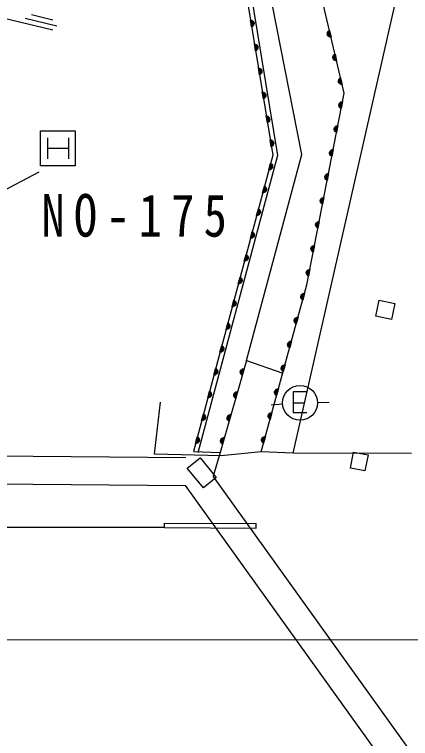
# Model space of a CAD drawing. Units: millimetres, scale not verified. Extents: x 40000 to 680000, y 20000 to 380000.
# Drawn here: x 528630 to 545680, y 279080 to 310218 of the extents above; entities that cross this region are included whole.
import ezdxf

# ---------------------------------------------------------------- set-up
doc = ezdxf.new("R2010")
doc.units = ezdxf.units.MM
doc.header["$LTSCALE"] = 1000
doc.layers.add('M-BGD', color=7, linetype='Continuous', lineweight=25)
doc.styles.add('ＭＳ ゴシック', font='')
doc.styles.get('ＭＳ ゴシック').set_extended_font_data('MS Gothic')

msp = doc.modelspace()

# ---------------------------------------------------------------- linework, layer by layer
at = {"layer": 'M-BGD'}
for p, q in [((529361, 310212), (530287, 309990)), ((530452, 309720), (529091, 310047)), ((538856, 309699), (538811, 309971)), ((538830, 309968), (538873, 309707)), ((538889, 309716), (538848, 309965)), ((538869, 309950), (538904, 309737)), ((538919, 309758), (538890, 309935)), ((538912, 309909), (538932, 309790)), ((542132, 309301), (542105, 309418)), ((542115, 309451), (542157, 309276)), ((542178, 309263), (542129, 309473)), ((542142, 309495), (542200, 309249)), ((542219, 309248), (542158, 309505)), ((542175, 309515), (542238, 309246)), ((539025, 308668), (538980, 308941)), ((538999, 308938), (539042, 308677)), ((539059, 308686), (539018, 308935)), ((539038, 308920), (539073, 308707)), ((539088, 308727), (539059, 308905)), ((539082, 308878), (539101, 308760)), ((542372, 308283), (542344, 308400)), ((542355, 308433), (542396, 308258)), ((542418, 308245), (542368, 308455)), ((542382, 308477), (542439, 308231)), ((542458, 308230), (542398, 308487)), ((542414, 308497), (542477, 308228)), ((539194, 307638), (539150, 307910)), ((539168, 307907), (539211, 307647)), ((539228, 307656), (539187, 307904)), ((539208, 307890), (539243, 307676)), ((539258, 307697), (539228, 307875)), ((539251, 307848), (539270, 307730)), ((542611, 307265), (542584, 307382)), ((542594, 307415), (542636, 307240)), ((542657, 307227), (542608, 307437)), ((542621, 307459), (542679, 307213)), ((542698, 307212), (542637, 307469)), ((542653, 307479), (542717, 307210)), ((539364, 306608), (539319, 306880)), ((539338, 306877), (539380, 306617)), ((539397, 306625), (539356, 306874)), ((539377, 306859), (539412, 306646)), ((539427, 306667), (539398, 306844)), ((539420, 306818), (539440, 306699)), ((542605, 306286), (542628, 306404)), ((542651, 306430), (542617, 306253)), ((542631, 306232), (542672, 306444)), ((542693, 306458), (542645, 306211)), ((542662, 306202), (542712, 306461)), ((542731, 306463), (542678, 306192)), ((539533, 305578), (539488, 305850)), ((539507, 305847), (539550, 305586)), ((539566, 305595), (539526, 305844)), ((539546, 305829), (539581, 305616)), ((539596, 305637), (539567, 305814)), ((539590, 305788), (539609, 305669)), ((542405, 305255), (542428, 305373)), ((542451, 305399), (542417, 305222)), ((542431, 305201), (542472, 305413)), ((542493, 305428), (542445, 305180)), ((542462, 305171), (542512, 305430)), ((542531, 305433), (542478, 305162)), ((530049, 304915), (530049, 304015)), ((530949, 304915), (530949, 304015)), ((539702, 304547), (539657, 304820)), ((539676, 304817), (539719, 304556)), ((539736, 304565), (539695, 304814)), ((539715, 304799), (539750, 304586)), ((539765, 304606), (539736, 304784)), ((539759, 304757), (539778, 304639)), ((530049, 304465), (530949, 304465)), ((542205, 304225), (542228, 304343)), ((542251, 304369), (542217, 304192)), ((542231, 304171), (542272, 304383)), ((542293, 304397), (542245, 304150)), ((542262, 304140), (542312, 304400)), ((542331, 304402), (542278, 304131)), ((539597, 303537), (539668, 303804)), ((539684, 303794), (539616, 303539)), ((539635, 303540), (539700, 303783)), ((539713, 303761), (539657, 303552)), ((539679, 303565), (539725, 303739)), ((539735, 303705), (539704, 303589)), ((507108, 291652), (529692, 303448)), ((542005, 303194), (542028, 303312)), ((542051, 303338), (542017, 303161)), ((542031, 303140), (542072, 303352)), ((542093, 303367), (542045, 303119)), ((542062, 303110), (542112, 303369)), ((542131, 303371), (542078, 303101)), ((539334, 302557), (539406, 302824)), ((539421, 302813), (539353, 302558)), ((539372, 302559), (539437, 302803)), ((539450, 302781), (539394, 302572)), ((539416, 302585), (539463, 302759)), ((539472, 302725), (539441, 302609)), ((541805, 302164), (541827, 302282)), ((541851, 302308), (541817, 302131)), ((541831, 302110), (541872, 302322)), ((541893, 302336), (541845, 302089)), ((541862, 302079), (541912, 302338)), ((541931, 302341), (541878, 302070)), ((539071, 301577), (539143, 301844)), ((539159, 301833), (539090, 301578)), ((539109, 301579), (539174, 301823)), ((539187, 301801), (539131, 301592)), ((539153, 301605), (539200, 301779)), ((539210, 301745), (539178, 301629)), ((541605, 301133), (541627, 301251)), ((541651, 301277), (541617, 301100)), ((541631, 301079), (541672, 301291)), ((541693, 301305), (541645, 301058)), ((541662, 301049), (541712, 301308)), ((541731, 301310), (541678, 301039)), ((538809, 300597), (538880, 300864)), ((538896, 300853), (538828, 300598)), ((538847, 300599), (538912, 300843)), ((538924, 300821), (538869, 300612)), ((538891, 300625), (538937, 300799)), ((538947, 300765), (538916, 300649)), ((541405, 300103), (541427, 300220)), ((541451, 300246), (541417, 300070)), ((541431, 300049), (541472, 300261)), ((541493, 300275), (541445, 300028)), ((541462, 300018), (541512, 300277)), ((541531, 300280), (541478, 300009)), ((538546, 299617), (538617, 299883)), ((538633, 299873), (538565, 299618)), ((538584, 299619), (538649, 299862)), ((538662, 299840), (538606, 299632)), ((538628, 299645), (538674, 299818)), ((538684, 299785), (538653, 299669)), ((541293, 299244), (541245, 298997)), ((541261, 298988), (541312, 299247)), ((541331, 299249), (541278, 298978)), ((541205, 299072), (541227, 299190)), ((541251, 299216), (541216, 299039)), ((541231, 299018), (541272, 299230)), ((538283, 298637), (538355, 298903)), ((538370, 298893), (538302, 298638)), ((538321, 298639), (538386, 298882)), ((538399, 298860), (538343, 298652)), ((538365, 298664), (538412, 298838)), ((538421, 298805), (538390, 298689)), ((540961, 298053), (540993, 298168)), ((541018, 298193), (540971, 298019)), ((540983, 297997), (541040, 298205)), ((541063, 298218), (540996, 297975)), ((541012, 297964), (541082, 298219)), ((541100, 298220), (541028, 297954)), ((538020, 297656), (538092, 297923)), ((538108, 297913), (538039, 297658)), ((538058, 297659), (538124, 297902)), ((538136, 297880), (538080, 297671)), ((538102, 297684), (538149, 297858)), ((538159, 297824), (538128, 297709)), ((540680, 297026), (540712, 297142)), ((540737, 297166), (540690, 296993)), ((540702, 296970), (540759, 297179)), ((540781, 297191), (540715, 296948)), ((540731, 296938), (540800, 297192)), ((540819, 297193), (540746, 296927)), ((537758, 296676), (537829, 296943)), ((537845, 296932), (537777, 296677)), ((537796, 296679), (537861, 296922)), ((537874, 296900), (537818, 296691)), ((537840, 296704), (537886, 296878)), ((537896, 296844), (537865, 296728)), ((540456, 296140), (540408, 295966)), ((540421, 295944), (540478, 296152)), ((540500, 296165), (540434, 295922)), ((540449, 295911), (540519, 296166)), ((540538, 296167), (540465, 295901)), ((537495, 295696), (537566, 295963)), ((537582, 295952), (537514, 295697)), ((537533, 295698), (537598, 295942)), ((537611, 295920), (537555, 295711)), ((537577, 295724), (537624, 295898)), ((537633, 295864), (537602, 295748)), ((540399, 296000), (540431, 296116)), ((538623, 295336), (537481, 291383)), ((538623, 295336), (540181, 294796)), ((537232, 294716), (537304, 294983)), ((537319, 294972), (537251, 294717)), ((537270, 294718), (537335, 294962)), ((537348, 294940), (537292, 294731)), ((537314, 294744), (537361, 294918)), ((537370, 294884), (537339, 294768)), ((538360, 294814), (538394, 294929)), ((538419, 294953), (538369, 294780)), ((538381, 294758), (538441, 294965)), ((538464, 294978), (538394, 294736)), ((538409, 294725), (538483, 294978)), ((538502, 294979), (538425, 294714)), ((540118, 294974), (540150, 295089)), ((540175, 295113), (540127, 294940)), ((540140, 294918), (540197, 295126)), ((540219, 295139), (540153, 294896)), ((540168, 294885), (540238, 295140)), ((540257, 295141), (540184, 294875)), ((536969, 293736), (537041, 294002)), ((537057, 293992), (536988, 293737)), ((537007, 293738), (537073, 293982)), ((537085, 293960), (537029, 293751)), ((538134, 293965), (538084, 293792)), ((538096, 293770), (538156, 293977)), ((538178, 293990), (538108, 293748)), ((538124, 293737), (538197, 293990)), ((538216, 293991), (538139, 293726)), ((539837, 293947), (539868, 294063)), ((539894, 294087), (539846, 293914)), ((539859, 293891), (539916, 294100)), ((539938, 294112), (539871, 293869)), ((539887, 293859), (539957, 294113)), ((539976, 294114), (539903, 293848)), ((537051, 293764), (537098, 293937)), ((537108, 293904), (537077, 293788)), ((538075, 293826), (538108, 293941)), ((540175, 293459), (539676, 293421)), ((540623, 293515), (541133, 293515)), ((541673, 293530), (542173, 293540)), ((536707, 292756), (536778, 293022)), ((539556, 292921), (539587, 293037)), ((539613, 293061), (539565, 292887)), ((539578, 292865), (539635, 293073)), ((539657, 293086), (539590, 292843)), ((539606, 292832), (539676, 293087)), ((539695, 293088), (539622, 292822)), ((536794, 293012), (536726, 292757)), ((536745, 292758), (536810, 293001)), ((536823, 292979), (536767, 292771)), ((536789, 292783), (536835, 292957)), ((536845, 292924), (536814, 292808)), ((537789, 292838), (537822, 292953)), ((537848, 292977), (537798, 292804)), ((537810, 292782), (537870, 292989)), ((537893, 293002), (537823, 292759)), ((537838, 292749), (537911, 293002)), ((537930, 293003), (537854, 292738)), ((536444, 291776), (536515, 292042)), ((536531, 292032), (536463, 291777)), ((536482, 291778), (536547, 292021)), ((536560, 291999), (536504, 291791)), ((536526, 291803), (536573, 291977)), ((536582, 291944), (536551, 291828)), ((537503, 291850), (537537, 291965)), ((537562, 291989), (537512, 291816)), ((537525, 291794), (537585, 292001)), ((537607, 292014), (537537, 291771)), ((537553, 291761), (537626, 292014)), ((537645, 292015), (537568, 291750)), ((539274, 291895), (539306, 292010)), ((539331, 292034), (539284, 291861)), ((539296, 291839), (539354, 292047)), ((539376, 292060), (539309, 291817)), ((539325, 291806), (539395, 292061)), ((539414, 292062), (539341, 291796)), ((536331, 291423), (537481, 291383)), ((537481, 291383), (537188, 290369)), ((539254, 291411), (537533, 291237)), ((545728, 291344), (540618, 291357)), ((548289, 274909), (537188, 290369)), ((547963, 273306), (535999, 289967)), ((535090, 288148), (535092, 288348)), ((535092, 288348), (539029, 288325)), ((535090, 288148), (527802, 288156)), ((535090, 288148), (539028, 288125)), ((539028, 288125), (539029, 288325)), ((570567, 283297), (513567, 283328))]:
    msp.add_line(p, q, dxfattribs=at)
for points in [[(539254, 291411), (541222, 298595), (542822, 306840), (540667, 316001)], [(545633, 313476), (540618, 291357), (539254, 291411)], [(530280, 309549), (522675, 311376), (519149, 311998), (513480, 312706)], [(538759, 311410), (539951, 304155), (536524, 291372)], [(538623, 295336), (540994, 304197), (539545, 311570)], [(538562, 311377), (539747, 304165), (536331, 291423)], [(541223, 293995), (540623, 293995), (540623, 293095), (541223, 293095)], [(537533, 291237), (534663, 291313), (534912, 293551)], [(523967, 291239), (527777, 291230), (536009, 291167)], [(522481, 290042), (527768, 290030), (535999, 289967)]]:
    msp.add_lwpolyline(points, dxfattribs=at)
for points in [[(538791, 309980), (538829, 309974), (538861, 309961), (538896, 309936), (538918, 309910), (538936, 309876), (538944, 309829), (538938, 309791), (538925, 309759), (538900, 309724), (538874, 309702), (538840, 309684)], [(542258, 309238), (542220, 309242), (542187, 309252), (542151, 309275), (542126, 309300), (542107, 309332), (542096, 309379), (542099, 309417), (542110, 309450), (542132, 309486), (542157, 309510), (542189, 309530)], [(538961, 308950), (538998, 308944), (539031, 308931), (539065, 308906), (539088, 308879), (539105, 308846), (539113, 308798), (539107, 308761), (539094, 308728), (539069, 308694), (539043, 308671), (539009, 308654)], [(542497, 308220), (542460, 308224), (542426, 308235), (542390, 308257), (542366, 308282), (542346, 308314), (542335, 308361), (542338, 308399), (542349, 308432), (542371, 308468), (542396, 308493), (542429, 308512)], [(539130, 307919), (539167, 307913), (539200, 307900), (539234, 307876), (539257, 307849), (539275, 307815), (539282, 307768), (539276, 307731), (539263, 307698), (539239, 307664), (539212, 307641), (539178, 307623)], [(542737, 307202), (542699, 307206), (542666, 307217), (542630, 307239), (542605, 307264), (542585, 307296), (542574, 307343), (542578, 307381), (542588, 307414), (542611, 307450), (542636, 307475), (542668, 307494)], [(539299, 306889), (539337, 306883), (539369, 306870), (539404, 306845), (539426, 306819), (539444, 306785), (539452, 306738), (539446, 306700), (539433, 306668), (539408, 306633), (539381, 306611), (539348, 306593)], [(542694, 306177), (542661, 306196), (542635, 306219), (542611, 306254), (542599, 306287), (542594, 306325), (542603, 306372), (542622, 306405), (542645, 306431), (542680, 306455), (542713, 306467), (542751, 306471)], [(539468, 305859), (539506, 305853), (539538, 305840), (539573, 305815), (539595, 305788), (539613, 305755), (539621, 305708), (539615, 305670), (539602, 305638), (539577, 305603), (539551, 305580), (539517, 305563)], [(529749, 303715), (529749, 305215), (531249, 305215), (531249, 303715)], [(542494, 305146), (542461, 305165), (542435, 305188), (542411, 305224), (542399, 305257), (542394, 305294), (542403, 305341), (542422, 305374), (542445, 305400), (542480, 305424), (542513, 305436), (542551, 305441)], [(539638, 304829), (539675, 304823), (539708, 304810), (539742, 304785), (539765, 304758), (539782, 304725), (539790, 304677), (539784, 304640), (539771, 304607), (539747, 304573), (539720, 304550), (539686, 304533)], [(542294, 304116), (542261, 304135), (542234, 304158), (542211, 304193), (542199, 304226), (542194, 304264), (542203, 304311), (542222, 304344), (542245, 304370), (542280, 304394), (542313, 304405), (542351, 304410)], [(539654, 303820), (539686, 303799), (539710, 303774), (539731, 303737), (539741, 303704), (539743, 303666), (539731, 303620), (539710, 303588), (539685, 303564), (539648, 303542), (539614, 303533), (539576, 303530)], [(542094, 303085), (542060, 303104), (542034, 303127), (542011, 303163), (541999, 303195), (541994, 303233), (542003, 303280), (542022, 303313), (542045, 303339), (542080, 303363), (542113, 303375), (542151, 303380)], [(539391, 302840), (539423, 302819), (539447, 302794), (539468, 302757), (539478, 302724), (539480, 302686), (539468, 302639), (539447, 302608), (539422, 302583), (539385, 302562), (539351, 302553), (539314, 302550)], [(541893, 302055), (541860, 302073), (541834, 302097), (541811, 302132), (541799, 302165), (541794, 302203), (541803, 302250), (541822, 302283), (541845, 302309), (541880, 302332), (541913, 302344), (541951, 302349)], [(539129, 301860), (539160, 301839), (539185, 301814), (539206, 301777), (539215, 301743), (539218, 301706), (539205, 301659), (539184, 301628), (539159, 301603), (539122, 301582), (539089, 301572), (539051, 301570)], [(541693, 301024), (541660, 301043), (541634, 301066), (541611, 301101), (541599, 301134), (541594, 301172), (541603, 301219), (541622, 301252), (541645, 301278), (541680, 301302), (541713, 301314), (541751, 301319)], [(538866, 300880), (538897, 300859), (538922, 300834), (538943, 300797), (538953, 300763), (538955, 300725), (538942, 300679), (538922, 300647), (538896, 300623), (538860, 300602), (538826, 300592), (538788, 300590)], [(541493, 299994), (541460, 300012), (541434, 300036), (541411, 300071), (541399, 300104), (541394, 300141), (541403, 300189), (541422, 300222), (541445, 300248), (541480, 300271), (541513, 300283), (541551, 300288)], [(538603, 299900), (538635, 299879), (538659, 299854), (538680, 299817), (538690, 299783), (538692, 299745), (538680, 299699), (538659, 299667), (538634, 299643), (538597, 299622), (538563, 299612), (538525, 299610)], [(541293, 298963), (541260, 298982), (541234, 299005), (541211, 299040), (541199, 299073), (541194, 299111), (541203, 299158), (541221, 299191), (541245, 299217), (541280, 299241), (541313, 299253), (541351, 299258)], [(538340, 298919), (538372, 298899), (538396, 298873), (538418, 298837), (538427, 298803), (538429, 298765), (538417, 298719), (538396, 298687), (538371, 298663), (538334, 298642), (538301, 298632), (538263, 298630)], [(541042, 297937), (541010, 297958), (540986, 297984), (540965, 298021), (540956, 298054), (540954, 298092), (540966, 298138), (540987, 298170), (541013, 298194), (541049, 298215), (541083, 298225), (541121, 298227)], [(538078, 297939), (538109, 297918), (538134, 297893), (538155, 297857), (538164, 297823), (538167, 297785), (538154, 297739), (538133, 297707), (538108, 297683), (538071, 297661), (538038, 297652), (538000, 297650)], [(545002, 297786), (544857, 297102), (544182, 297245), (544327, 297929)], [(540761, 296911), (540729, 296932), (540705, 296957), (540684, 296994), (540674, 297028), (540672, 297066), (540685, 297112), (540706, 297144), (540731, 297168), (540768, 297189), (540802, 297198), (540840, 297200)], [(537815, 296959), (537847, 296938), (537871, 296913), (537892, 296876), (537902, 296843), (537904, 296805), (537892, 296758), (537871, 296727), (537845, 296703), (537809, 296681), (537775, 296672), (537737, 296669)], [(540479, 295885), (540448, 295906), (540424, 295931), (540403, 295968), (540393, 296002), (540391, 296039), (540404, 296086), (540425, 296117), (540450, 296141), (540487, 296162), (540521, 296172), (540559, 296174)], [(537552, 295979), (537584, 295958), (537608, 295933), (537629, 295896), (537639, 295863), (537641, 295825), (537629, 295778), (537608, 295747), (537583, 295722), (537546, 295701), (537512, 295692), (537474, 295689)], [(537289, 294999), (537321, 294978), (537345, 294953), (537367, 294916), (537376, 294882), (537378, 294845), (537366, 294798), (537345, 294767), (537320, 294742), (537283, 294721), (537250, 294711), (537212, 294709)], [(538439, 294698), (538408, 294719), (538384, 294745), (538363, 294782), (538354, 294816), (538353, 294854), (538366, 294900), (538388, 294931), (538413, 294955), (538451, 294975), (538484, 294984), (538522, 294986)], [(540198, 294858), (540167, 294879), (540143, 294905), (540122, 294941), (540112, 294975), (540110, 295013), (540123, 295059), (540144, 295091), (540169, 295115), (540206, 295136), (540240, 295146), (540278, 295148)], [(537027, 294019), (537058, 293998), (537083, 293973), (537104, 293936), (537113, 293902), (537116, 293864), (537103, 293818), (537082, 293786), (537057, 293762), (537020, 293741), (536987, 293731), (536949, 293729)], [(538153, 293709), (538122, 293731), (538098, 293757), (538078, 293794), (538069, 293828), (538067, 293866), (538081, 293912), (538102, 293943), (538128, 293967), (538165, 293987), (538199, 293996), (538237, 293998)], [(539917, 293832), (539886, 293853), (539861, 293878), (539840, 293915), (539831, 293949), (539829, 293987), (539842, 294033), (539863, 294065), (539888, 294089), (539925, 294110), (539958, 294119), (539996, 294121)], [(536764, 293039), (536796, 293018), (536820, 292993), (536841, 292956), (536851, 292922), (536853, 292884), (536841, 292838), (536820, 292806), (536794, 292782), (536758, 292761), (536724, 292751), (536686, 292749)], [(539636, 292806), (539604, 292827), (539580, 292852), (539559, 292889), (539550, 292922), (539548, 292960), (539560, 293007), (539582, 293038), (539607, 293062), (539644, 293083), (539677, 293093), (539715, 293095)], [(537868, 292721), (537837, 292743), (537813, 292769), (537792, 292806), (537783, 292840), (537782, 292877), (537795, 292924), (537817, 292955), (537842, 292979), (537879, 292999), (537913, 293008), (537951, 293010)], [(536501, 292058), (536533, 292038), (536557, 292012), (536578, 291976), (536588, 291942), (536590, 291904), (536578, 291858), (536557, 291826), (536532, 291802), (536495, 291781), (536461, 291771), (536423, 291769)], [(537582, 291733), (537551, 291755), (537527, 291781), (537507, 291818), (537498, 291852), (537496, 291889), (537509, 291936), (537531, 291967), (537557, 291991), (537594, 292011), (537628, 292020), (537665, 292022)], [(539355, 291779), (539323, 291800), (539299, 291826), (539278, 291862), (539269, 291896), (539267, 291934), (539279, 291980), (539300, 292012), (539326, 292036), (539362, 292057), (539396, 292066), (539434, 292069)], [(536764, 289854), (536071, 290708), (536623, 291156), (537316, 290302)], [(543854, 291273), (543718, 290588), (543090, 290712), (543225, 291397)]]:
    msp.add_lwpolyline(points, close=True, dxfattribs=at)
msp.add_circle((540923, 293515), 750, dxfattribs=at)

# ---------------------------------------------------------------- texts
at = {"layer": 'M-BGD', "insert": (529793, 300633), "char_height": 1833, "attachment_point": 7, "style": 'ＭＳ ゴシック'}
msp.add_mtext('\\T1.4;\\W0.8;NO-175', dxfattribs=at)

doc.saveas('drawing.dxf')
